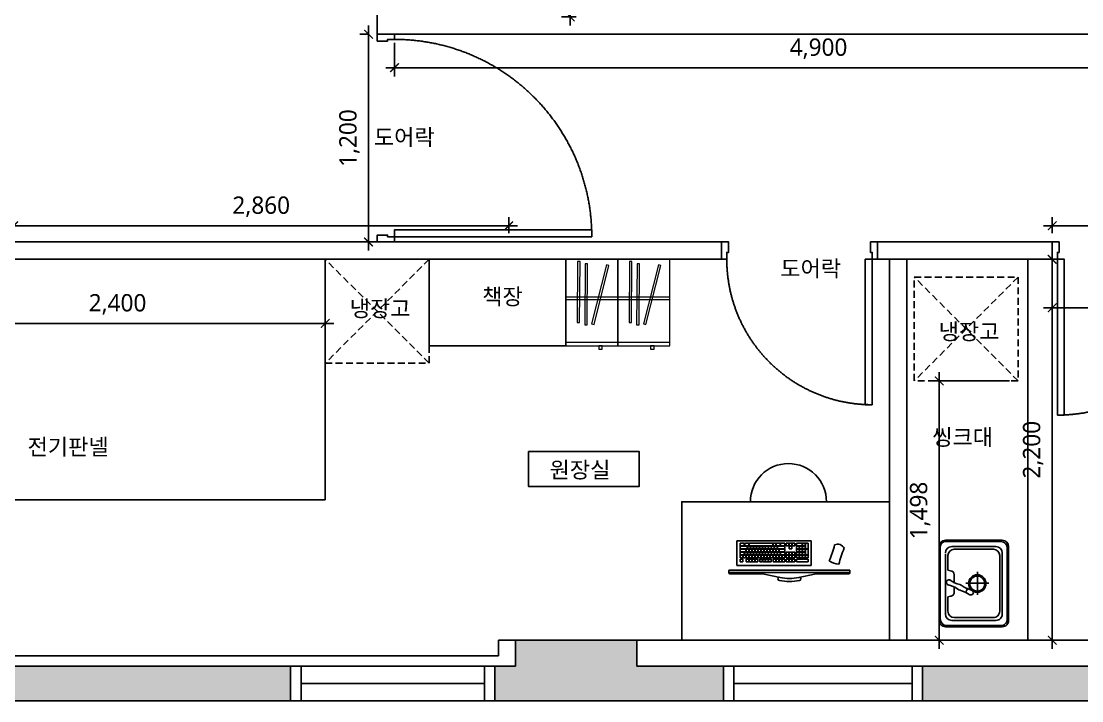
# Model space of a CAD drawing. Header units: metres. Extents: x 11578468 to 47831421, y -58341524 to -14256839.
# Drawn here: x 23905274 to 23911402, y -29093692 to -29089767 of the extents above; entities that cross this region are included whole.
import ezdxf
from ezdxf.enums import TextEntityAlignment as Align

# ---------------------------------------------------------------- set-up
doc = ezdxf.new("R2010")
doc.units = ezdxf.units.M
doc.header["$LTSCALE"] = 50
doc.header["$MEASUREMENT"] = 0
doc.linetypes.add('CENTER2', pattern=[28.575, 19.05, -3.175, 3.175, -3.175])
doc.linetypes.add('DH-HID2', pattern=[1.2, 0.8, -0.4])
doc.layers.get('0').update_dxf_attribs({"linetype": 'CONTINUOUS'})
doc.layers.get('DEFPOINTS').update_dxf_attribs({"linetype": 'CONTINUOUS'})
for name, color, linetype in [('0-ELC TEXT', 7, 'CONTINUOUS'), ('04_FUR', 6, 'CONTINUOUS'), ('3.기호.계단선', 30, 'CONTINUOUS'), ('CO-FURB-DN', 9, 'CONTINUOUS'), ('FU-FURM', 251, 'DH-HID2'), ('S-DIM', 7, 'CONTINUOUS'), ('wall', 3, 'CONTINUOUS'), ('WIN', 4, 'CONTINUOUS'), ('家具', 251, 'CONTINUOUS')]:
    doc.layers.add(name, color=color, linetype=linetype)
doc.layers.add('Arch', color=8, linetype='CONTINUOUS', lineweight=0)
doc.layers.add('ha', color=8, linetype='CONTINUOUS', lineweight=5)
doc.styles.add('HY 울릉도 L', font='malgun.ttf')
doc.styles.add('맑은 고딕', font='malgun.ttf')
doc.dimstyles.new('사본 50', dxfattribs={"dimscale": 50, "dimtxt": 2, "dimasz": 1, "dimexe": 1, "dimexo": 1, "dimgap": 1, "dimtad": 1, "dimdec": 0, "dimrnd": 0.05, "dimdsep": 46, "dimlunit": 6, "dimtxsty": 'HY 울릉도 L', "dimblk": 'ARCHTICK', "dimcen": 2.5, "dimdle": 1, "dimclrd": 133, "dimclre": 133, "dimclrt": 30, "dimadec": 0, "dimazin": 0, "dimtfac": 1, "dimtdec": 0, "dimtix": 1, "dimtmove": 2, "dimatfit": 3, "dimldrblk": 'ARCHTICK', "dimfxl": 1, "dimlwd": -1, "dimlwe": -1, "dimarcsym": 0})

# ---------------------------------------------------------------- blocks, each defined once
blk = doc.blocks.new('*U356')
at = {"layer": 'WIN', "linetype": 'Continuous'}
blk.add_line((60, 100), (1120, 100), dxfattribs=at)
for points in [[(0, 0), (1180, 0), (1180, 200), (0, 200)], [(0, 0), (60, 0), (60, 200), (0, 200)], [(1180, 0), (1120, 0), (1120, 200), (1180, 200)]]:
    blk.add_lwpolyline(points, close=True, dxfattribs=at)
blk = doc.blocks.new('*U1959')
at = {"layer": 'WIN', "linetype": 'Continuous'}
blk.add_line((60, 100), (1090, 100), dxfattribs=at)
for points in [[(0, 0), (1150, 0), (1150, 200), (0, 200)], [(0, 0), (60, 0), (60, 200), (0, 200)], [(1150, 0), (1090, 0), (1090, 200), (1150, 200)]]:
    blk.add_lwpolyline(points, close=True, dxfattribs=at)
blk = doc.blocks.new('sdagdgds')
at = {"layer": 'ha', "transparency": 33554687}
h = blk.add_hatch(color=256, dxfattribs=at)
h.dxf.hatch_style = 1
h.paths.add_polyline_path([(23725502, -29128457), (23728302, -29128457), (23728302, -29132607), (23728502, -29132607), (23728502, -29128257), (23728302, -29128257), (23725302, -29128257), (23725302, -29132557), (23725502, -29132557)])
h.paths.add_polyline_path([(23728502, -29133657), (23728302, -29133657), (23728302, -29133757), (23725502, -29133757), (23725502, -29133657), (23725302, -29133657), (23725302, -29133757), (23724848.0976572, -29133757), (23724752, -29133757), (23724752, -29136507), (23725152, -29136507), (23725152, -29137657), (23725352, -29137657), (23725352, -29137507), (23727752, -29137507), (23727952, -29137507), (23727952, -29137307), (23725352, -29137307), (23725352, -29136507), (23727052, -29136507), (23727052, -29136707), (23727252, -29136707), (23727252, -29136507), (23727252, -29135757), (23727252, -29135707), (23727052, -29135707), (23727052, -29135757), (23727052, -29136307), (23725352, -29136307), (23724952, -29136307), (23724952, -29133957), (23727052, -29133957), (23727052, -29134507), (23727252, -29134507), (23727252, -29133957), (23728502, -29133957)])
h.paths.add_polyline_path([(23727952, -29138607), (23727752, -29138607), (23727752, -29139637), (23725352, -29139637), (23725352, -29139457), (23725152, -29139457), (23725152, -29140057), (23725352, -29140057), (23725352, -29139837), (23727752, -29139837), (23727752, -29139907), (23727952, -29139907), (23727952, -29139837)])
h.paths.add_polyline_path([(23727952, -29141007), (23727752, -29141007), (23727752, -29142007), (23725352, -29142007), (23725352, -29141857), (23725152, -29141857), (23725152, -29144557), (23725652, -29144557), (23725652, -29144657), (23729552, -29144657), (23729552, -29144457), (23725852, -29144457), (23725852, -29144357), (23725352, -29144357), (23725352, -29142207), (23727952, -29142207)])
h.paths.add_polyline_path([(23731552, -29144307), (23730852, -29144307), (23730852, -29144457), (23730732, -29144457), (23730732, -29144657), (23732052, -29144657), (23732052, -29144457), (23731552, -29144457)])
h.paths.add_polyline_path([(23739502, -29144457), (23736702, -29144457), (23736702, -29144307), (23736002, -29144307), (23736002, -29144457), (23733202, -29144457), (23733202, -29144657), (23739502, -29144657)])
h.paths.add_polyline_path([(23745902, -29143307), (23745702, -29143307), (23745702, -29144457), (23744702, -29144457), (23744702, -29144307), (23744002, -29144307), (23744002, -29144457), (23743102, -29144457), (23743102, -29144657), (23745902, -29144657)])
h.paths.add_polyline_path([(23745902, -29133157), (23745702, -29133157), (23745702, -29139657), (23745902, -29139657)])
h.paths.add_polyline_path([(23745902, -29140857), (23745702, -29140857), (23745702, -29142157), (23745902, -29142157)])
h.paths.add_polyline_path([(23744602, -29136307), (23743902, -29136307), (23743902, -29136657), (23744602, -29136657)])
h.paths.add_polyline_path([(23736702, -29136307), (23736002, -29136307), (23736002, -29136657), (23736702, -29136657)])
h.paths.add_polyline_path([(23731602, -29136307), (23730902, -29136307), (23730902, -29136657), (23731602, -29136657)])
h.paths.add_polyline_path([(23745902, -29130707), (23745702, -29130707), (23745702, -29131957), (23745902, -29131957)])
h.paths.add_polyline_path([(23745902, -29128257), (23743802, -29128257), (23743802, -29128457), (23743802, -29128707), (23744502, -29128707), (23744502, -29128457), (23745702, -29128457), (23745702, -29129607), (23745902, -29129607)])
h.paths.add_polyline_path([(23731602, -29128457), (23731602, -29128257), (23730902, -29128257), (23730902, -29130107), (23731102, -29130107), (23731102, -29128707), (23731602, -29128707)])
h.paths.add_polyline_path([(23736702, -29128257), (23736002, -29128257), (23736002, -29128457), (23736002, -29128707), (23736702, -29128707), (23736702, -29128457)])
at = {"layer": 'wall'}
for p, q in [((23730852, -29144457), (23730852, -29144307)), ((23730852, -29144307), (23731552, -29144307)), ((23731552, -29144307), (23731552, -29144457)), ((23729552, -29144457), (23725852, -29144457)), ((23729552, -29144457), (23729552, -29144657)), ((23730852, -29144457), (23730732, -29144457)), ((23730732, -29144457), (23730732, -29144657)), ((23732052, -29144457), (23731552, -29144457)), ((23732052, -29144457), (23732052, -29144657)), ((23736002, -29144457), (23733202, -29144457)), ((23733202, -29144457), (23733202, -29144657)), ((23729552, -29144657), (23725652, -29144657)), ((23732052, -29144657), (23730732, -29144657)), ((23739502, -29144657), (23733202, -29144657))]:
    blk.add_line(p, q, dxfattribs=at)
at = {"layer": 'WIN', "linetype": 'Continuous'}
for name, p in [('*U356', (23729552, -29144657)), ('*U1959', (23732052, -29144657))]:
    blk.add_blockref(name, p, dxfattribs=at)
blk = doc.blocks.new('*U617')
at = {"layer": 'WIN', "linetype": 'Continuous', "transparency": 33554687}
for points in [[(30, 1040), (30, 200), (70, 200), (70, 1040)], [(0, 200), (0, 100), (40, 100), (40, 160), (30, 160), (30, 200)], [(900, 200), (900, 100), (860, 100), (860, 160), (870, 160), (870, 200)]]:
    blk.add_lwpolyline(points, close=True, dxfattribs=at)
at = {"layer": 'WIN', "linetype": 'CENTER2', "ltscale": 20, "transparency": 33554687}
blk.add_arc((30, 200), 840, 0, 90, dxfattribs=at)
blk = doc.blocks.new('*U1345')
at = {"layer": 'WIN', "linetype": 'Continuous', "transparency": 33554687}
for points in [[(30, 1100), (30, 200), (70, 200), (70, 1100)], [(0, 200), (0, 100), (40, 100), (40, 160), (30, 160), (30, 200)], [(960, 200), (960, 100), (920, 100), (920, 160), (930, 160), (930, 200)]]:
    blk.add_lwpolyline(points, close=True, dxfattribs=at)
at = {"layer": 'WIN', "linetype": 'CENTER2', "ltscale": 20, "transparency": 33554687}
blk.add_arc((30, 200), 900, 0, 90, dxfattribs=at)
blk = doc.blocks.new('FB-021')
at = {"layer": 'CO-FURB-DN', "color": 8}
for p, q in [((-191.9, 399.9), (191.9, 399.9)), ((-224.8, 71.3), (-224.8, 367.1)), ((-191.9, 334.2), (-191.9, 104.2)), ((-154.4, 367.1), (159, 367.1)), ((191.9, 334.2), (191.9, 104.2)), ((224.8, 367.1), (224.8, 71.3)), ((159, 71.3), (-159, 71.3)), ((191.9, 38.5), (-191.9, 38.5))]:
    blk.add_line(p, q, dxfattribs=at)
at = {"layer": 'CO-FURB-DN', "color": 251}
for p, q in [((-191.9, 393.4), (185.3, 393.4)), ((-218.2, 77.9), (-218.2, 367.1)), ((-69, 353.9), (-145.9, 353.9)), ((-69, 353.9), (-65.7, 340.8)), ((69, 353.9), (65.7, 340.8)), ((69, 353.9), (145.9, 353.9)), ((218.2, 360.5), (218.2, 77.9)), ((-178.2, 321.4), (-178.2, 117.7)), ((-4.6, 321.1), (-46.6, 321.1)), ((46, 321.1), (17.8, 321.1)), ((176.9, 321.4), (176.9, 117.7)), ((-1.2, 260.3), (-1.2, 141)), ((-60.8, 200.6), (58.4, 200.6)), ((145.9, 84.5), (-145.3, 84.5)), ((185.3, 45.1), (-185.3, 45.1))]:
    blk.add_line(p, q, dxfattribs=at)
for radius in [45.4, 38.8]:
    blk.add_circle((0.1, 201.3), radius, dxfattribs=at)
at = {"layer": 'CO-FURB-DN', "color": 8}
for centre, radius, start, end in [((-191.9, 367.1), 32.9, 90, 180), ((191.9, 367.1), 32.9, 0, 90), ((-159, 334.2), 32.9, 90, 180), ((-6, 348.4), 13.8, 359.2451, 229.3055), ((-119.1, 263.4), 128.1, 13.1394, 38.5882), ((132.5, 377.7), 128.1, 190.5553, 216.4137), ((159, 334.2), 32.9, 0, 90), ((39.3, 300.3), 34.6, 193.1394, 216.3213), ((-91.8, 204), 128.1, 14.798, 36.3213), ((1.6, 281.1), 34.6, 16.5509, 36.4137), ((213.9, 344.2), 186.9, 196.5509, 214.0056), ((41.3, 245.1), 13.8, 58.1457, 163.3853), ((45.8, 235.4), 13.8, 174.4612, 18.1232), ((-191.9, 71.3), 32.9, 180, 270), ((-159, 104.2), 32.9, 180, 270), ((159, 104.2), 32.9, 270, 0), ((191.9, 71.3), 32.9, 270, 0)]:
    blk.add_arc(centre, radius, start, end, dxfattribs=at)
at = {"layer": 'CO-FURB-DN', "color": 251}
for centre, radius, start, end in [((-191.9, 367.1), 26.3, 90, 180), ((185.3, 360.5), 32.9, 0, 90), ((-145.3, 321.1), 32.9, 90, 180), ((-46, 340.8), 19.7, 180, 270), ((46, 340.8), 19.7, 270, 0), ((144, 321.1), 32.9, 0, 90), ((-144.7, 118), 33.5, 180.4305, 268.9606), ((144, 117.7), 32.9, 270, 0), ((-185.3, 77.9), 32.9, 180, 270), ((185.3, 77.9), 32.9, 270, 0)]:
    blk.add_arc(centre, radius, start, end, dxfattribs=at)
blk = doc.blocks.new('_ArchTick')
at = {"color": 0, "linetype": 'ByBlock', "const_width": 0.15}
blk.add_lwpolyline([(-0.5, -0.5), (0.5, 0.5)], dxfattribs=at)
blk = doc.blocks.new('*D2201')
at = {"layer": 'DEFPOINTS', "color": 0}
for p in [(23907330.8, -29089842), (23907280.8, -29091042), (23907280.8, -29091042)]:
    blk.add_point(p, dxfattribs=at)
at = {"layer": 'S-DIM', "color": 133, "ltscale": 10}
for p, q in [((23907280.8, -29089792), (23907280.8, -29091092)), ((23907280.8, -29089842), (23907230.8, -29089842)), ((23907330.8, -29091042), (23907330.8, -29091042))]:
    blk.add_line(p, q, dxfattribs=at)
at = {"layer": 'S-DIM', "color": 133, "xscale": 50, "yscale": 50, "zscale": 50}
for p, rotation in [((23907280.8, -29089842), 90), ((23907280.8, -29091042), 270)]:
    blk.add_blockref('_ArchTick', p, dxfattribs=dict(at, rotation=rotation))
at = {"layer": 'S-DIM', "color": 30, "ltscale": 10, "insert": (23907170.5, -29090442), "char_height": 100, "attachment_point": 5, "rotation": 90, "style": 'HY 울릉도 L'}
blk.add_mtext('1,200', dxfattribs=at)
blk = doc.blocks.new('*D2204')
at = {"layer": 'DEFPOINTS', "color": 0}
for p in [(23908090.8, -29090948.4), (23905230.8, -29091042), (23908090.8, -29091042)]:
    blk.add_point(p, dxfattribs=at)
at = {"layer": 'S-DIM', "color": 133, "ltscale": 10}
for p, q in [((23905230.8, -29090992), (23905230.8, -29090898.4)), ((23908090.8, -29090992), (23908090.8, -29090898.4)), ((23905180.8, -29090948.4), (23908140.8, -29090948.4))]:
    blk.add_line(p, q, dxfattribs=at)
at = {"layer": 'S-DIM', "color": 133, "xscale": 50, "yscale": 50, "zscale": 50, "rotation": 180}
blk.add_blockref('_ArchTick', (23905230.8, -29090948.4), dxfattribs=at)
at = {"layer": 'S-DIM', "color": 133, "xscale": 50, "yscale": 50, "zscale": 50}
blk.add_blockref('_ArchTick', (23908090.8, -29090948.4), dxfattribs=at)
at = {"layer": 'S-DIM', "color": 30, "ltscale": 10, "insert": (23906660.8, -29090838.3), "char_height": 100, "attachment_point": 5, "style": 'HY 울릉도 L'}
blk.add_mtext('2,860', dxfattribs=at)
blk = doc.blocks.new('*D2207')
at = {"layer": 'DEFPOINTS', "color": 0}
for p in [(23912190.8, -29090948.4), (23911230.8, -29091042), (23912190.8, -29091042)]:
    blk.add_point(p, dxfattribs=at)
at = {"layer": 'S-DIM', "color": 133, "ltscale": 10}
for p, q in [((23911230.8, -29090992), (23911230.8, -29090898.4)), ((23912190.8, -29090992), (23912190.8, -29090898.4)), ((23911180.8, -29090948.4), (23912240.8, -29090948.4))]:
    blk.add_line(p, q, dxfattribs=at)
at = {"layer": 'S-DIM', "color": 133, "xscale": 50, "yscale": 50, "zscale": 50, "rotation": 180}
blk.add_blockref('_ArchTick', (23911230.8, -29090948.4), dxfattribs=at)
at = {"layer": 'S-DIM', "color": 133, "xscale": 50, "yscale": 50, "zscale": 50}
blk.add_blockref('_ArchTick', (23912190.8, -29090948.4), dxfattribs=at)
at = {"layer": 'S-DIM', "color": 30, "ltscale": 10, "insert": (23911710.8, -29090846.7), "char_height": 100, "attachment_point": 5, "style": 'HY 울릉도 L'}
blk.add_mtext('960', dxfattribs=at)
blk = doc.blocks.new('*D2216')
at = {"layer": 'DEFPOINTS', "color": 0}
for p in [(23911090.8, -29091142), (23911230.8, -29093342), (23911230.8, -29093342)]:
    blk.add_point(p, dxfattribs=at)
at = {"layer": 'S-DIM', "color": 133, "ltscale": 10}
for p, q in [((23911230.8, -29091092), (23911230.8, -29093392)), ((23911140.8, -29091142), (23911280.8, -29091142)), ((23911280.8, -29093342), (23911280.8, -29093342))]:
    blk.add_line(p, q, dxfattribs=at)
at = {"layer": 'S-DIM', "color": 133, "xscale": 50, "yscale": 50, "zscale": 50}
for p, rotation in [((23911230.8, -29091142), 90), ((23911230.8, -29093342), 270)]:
    blk.add_blockref('_ArchTick', p, dxfattribs=dict(at, rotation=rotation))
at = {"layer": 'S-DIM', "color": 30, "ltscale": 10, "insert": (23911120.7, -29092242), "char_height": 100, "attachment_point": 5, "rotation": 90, "style": 'HY 울릉도 L'}
blk.add_mtext('2,200', dxfattribs=at)
blk = doc.blocks.new('*D2224')
at = {"layer": 'DEFPOINTS', "color": 0}
for p in [(23911230.8, -29091142), (23920380.8, -29091142), (23920380.8, -29091421.8)]:
    blk.add_point(p, dxfattribs=at)
at = {"layer": 'wall', "color": 133, "ltscale": 10}
for p, q in [((23911230.8, -29091192), (23911230.8, -29091471.8)), ((23920380.8, -29091192), (23920380.8, -29091471.8)), ((23911180.8, -29091421.8), (23920430.8, -29091421.8))]:
    blk.add_line(p, q, dxfattribs=at)
at = {"layer": 'wall', "color": 133, "xscale": 50, "yscale": 50, "zscale": 50, "rotation": 180}
blk.add_blockref('_ArchTick', (23911230.8, -29091421.8), dxfattribs=at)
at = {"layer": 'wall', "color": 133, "xscale": 50, "yscale": 50, "zscale": 50}
blk.add_blockref('_ArchTick', (23920380.8, -29091421.8), dxfattribs=at)
at = {"layer": 'wall', "color": 30, "ltscale": 10, "insert": (23915805.8, -29091311.5), "char_height": 100, "attachment_point": 5, "style": 'HY 울릉도 L'}
blk.add_mtext('9,150', dxfattribs=at)
blk = doc.blocks.new('*U1356')
at = {"layer": 'WIN', "linetype": 'Continuous', "transparency": 33554687}
for points in [[(30, 1340), (30, 200), (70, 200), (70, 1340)], [(0, 200), (0, 100), (40, 100), (40, 160), (30, 160), (30, 200)], [(1200, 200), (1200, 100), (1160, 100), (1160, 160), (1170, 160), (1170, 200)]]:
    blk.add_lwpolyline(points, close=True, dxfattribs=at)
at = {"layer": 'WIN', "linetype": 'CENTER2', "ltscale": 20, "transparency": 33554687}
blk.add_arc((30, 200), 1140, 0, 90, dxfattribs=at)
blk = doc.blocks.new('*D2243')
at = {"layer": 'DEFPOINTS', "color": 0}
for p in [(23907430.8, -29089842), (23912330.8, -29089842), (23912330.8, -29090035.7)]:
    blk.add_point(p, dxfattribs=at)
at = {"layer": 'wall', "color": 133, "ltscale": 10}
for p, q in [((23907430.8, -29089892), (23907430.8, -29090085.7)), ((23912330.8, -29089892), (23912330.8, -29090085.7)), ((23907380.8, -29090035.7), (23912380.8, -29090035.7))]:
    blk.add_line(p, q, dxfattribs=at)
at = {"layer": 'wall', "color": 133, "xscale": 50, "yscale": 50, "zscale": 50, "rotation": 180}
blk.add_blockref('_ArchTick', (23907430.8, -29090035.7), dxfattribs=at)
at = {"layer": 'wall', "color": 133, "xscale": 50, "yscale": 50, "zscale": 50}
blk.add_blockref('_ArchTick', (23912330.8, -29090035.7), dxfattribs=at)
at = {"layer": 'wall', "color": 30, "ltscale": 10, "insert": (23909880.8, -29089925.7), "char_height": 100, "attachment_point": 5, "style": 'HY 울릉도 L'}
blk.add_mtext('4,900', dxfattribs=at)
blk = doc.blocks.new('*D2246')
at = {"layer": 'DEFPOINTS', "color": 0}
for p in [(23908530.8, -29088842), (23908446.2, -29089742), (23908530.8, -29089742)]:
    blk.add_point(p, dxfattribs=at)
at = {"layer": 'wall', "color": 133, "ltscale": 10}
for p, q in [((23908446.2, -29088792), (23908446.2, -29089792)), ((23908480.8, -29088842), (23908396.2, -29088842)), ((23908480.8, -29089742), (23908396.2, -29089742))]:
    blk.add_line(p, q, dxfattribs=at)
at = {"layer": 'wall', "color": 133, "xscale": 50, "yscale": 50, "zscale": 50}
for p, rotation in [((23908446.2, -29088842), 90), ((23908446.2, -29089742), 270)]:
    blk.add_blockref('_ArchTick', p, dxfattribs=dict(at, rotation=rotation))
at = {"layer": 'wall', "color": 30, "ltscale": 10, "insert": (23908344.5, -29089292), "char_height": 100, "attachment_point": 5, "rotation": 90, "style": 'HY 울릉도 L'}
blk.add_mtext('900', dxfattribs=at)
blk = doc.blocks.new('*D2258')
at = {"layer": 'DEFPOINTS', "color": 0}
for p in [(23911033.5, -29091844.4), (23910578.1, -29093342), (23911090.8, -29093342)]:
    blk.add_point(p, dxfattribs=at)
at = {"layer": 'wall', "color": 133, "ltscale": 10}
for p, q in [((23910578.1, -29091794.4), (23910578.1, -29093392)), ((23910983.5, -29091844.4), (23910528.1, -29091844.4)), ((23911040.8, -29093342), (23910528.1, -29093342))]:
    blk.add_line(p, q, dxfattribs=at)
at = {"layer": 'wall', "color": 133, "xscale": 50, "yscale": 50, "zscale": 50}
for p, rotation in [((23910578.1, -29091844.4), 90), ((23910578.1, -29093342), 270)]:
    blk.add_blockref('_ArchTick', p, dxfattribs=dict(at, rotation=rotation))
at = {"layer": 'wall', "color": 30, "ltscale": 10, "insert": (23910467.8, -29092593.2), "char_height": 100, "attachment_point": 5, "rotation": 90, "style": 'HY 울릉도 L'}
blk.add_mtext('1,498', dxfattribs=at)
blk = doc.blocks.new('arrttt')
at = {"layer": 'Arch', "color": 6}
for p, q in [((883190.8, 53508.7), (882890.8, 53508.7)), ((882890.8, 53508.7), (882890.8, 53008.7)), ((882958.9, 53496.3), (882955.8, 53144.1)), ((882972.9, 53496.2), (882958.9, 53496.3)), ((882969.8, 53144), (882972.9, 53496.2)), ((883190.8, 53008.7), (883190.8, 53508.7)), ((883002.8, 53482.1), (882999.7, 53130)), ((883016.8, 53482), (883002.8, 53482.1)), ((883013.7, 53129.9), (883016.8, 53482)), ((883126.4, 53476.3), (883040, 53134.9)), ((883053.6, 53131.5), (883140, 53472.9)), ((883140, 53472.9), (883126.4, 53476.3)), ((882890.8, 53291.2), (883190.8, 53291.2)), ((882890.8, 53276.2), (883190.8, 53276.2)), ((882955.8, 53144.1), (882969.8, 53144)), ((882999.7, 53130), (883013.7, 53129.9)), ((883040, 53134.9), (883053.6, 53131.5)), ((883190.8, 53028.7), (882890.8, 53028.7)), ((882890.8, 53008.7), (883190.8, 53008.7)), ((883100.8, 53008.7), (883080.8, 53008.7)), ((883080.8, 53008.7), (883080.8, 52988.7)), ((883100.8, 52988.7), (883100.8, 53008.7)), ((883080.8, 52988.7), (883100.8, 52988.7))]:
    blk.add_line(p, q, dxfattribs=at)
blk = doc.blocks.new('*D2329')
at = {"layer": 'DEFPOINTS', "color": 0}
for p in [(23904630.8, -29091242), (23907030.8, -29091242), (23907030.8, -29091512.2)]:
    blk.add_point(p, dxfattribs=at)
at = {"layer": 'wall', "color": 133, "ltscale": 10}
for p, q in [((23904630.8, -29091292), (23904630.8, -29091562.2)), ((23907030.8, -29091292), (23907030.8, -29091562.2)), ((23904580.8, -29091512.2), (23907080.8, -29091512.2))]:
    blk.add_line(p, q, dxfattribs=at)
at = {"layer": 'wall', "color": 133, "xscale": 50, "yscale": 50, "zscale": 50, "rotation": 180}
blk.add_blockref('_ArchTick', (23904630.8, -29091512.2), dxfattribs=at)
at = {"layer": 'wall', "color": 133, "xscale": 50, "yscale": 50, "zscale": 50}
blk.add_blockref('_ArchTick', (23907030.8, -29091512.2), dxfattribs=at)
at = {"layer": 'wall', "color": 30, "ltscale": 10, "insert": (23905830.8, -29091402.2), "char_height": 100, "attachment_point": 5, "style": 'HY 울릉도 L'}
blk.add_mtext('2,400', dxfattribs=at)
blk = doc.blocks.new('374982739')
for p, q in [((23848116.6, -29101169.4), (23848116.6, -29101169.4)), ((23848116.6, -29101169.4), (23848125.6, -29101169.4)), ((23848130.1, -29101173.9), (23848130.1, -29101864.9)), ((23848107.6, -29101178.4), (23848107.6, -29101356.3)), ((23848156.4, -29101216.2), (23848298.1, -29101216.2)), ((23848156.4, -29101216.2), (23848156.4, -29101644.8)), ((23848177.1, -29101235.2), (23848177.1, -29101250.4)), ((23848192.2, -29101235.2), (23848177.1, -29101235.2)), ((23848192.2, -29101250.4), (23848192.2, -29101235.2)), ((23848200.9, -29101235.2), (23848200.9, -29101250.4)), ((23848216, -29101235.2), (23848200.9, -29101235.2)), ((23848216, -29101250.4), (23848216, -29101235.2)), ((23848218.2, -29101235.2), (23848218.2, -29101259)), ((23848233.3, -29101235.2), (23848218.2, -29101235.2)), ((23848233.3, -29101259), (23848233.3, -29101235.2)), ((23848235.5, -29101235.2), (23848235.5, -29101267.7)), ((23848250.7, -29101235.2), (23848235.5, -29101235.2)), ((23848250.7, -29101267.7), (23848250.7, -29101235.2)), ((23848252.8, -29101235.2), (23848252.8, -29101276.4)), ((23848268, -29101235.2), (23848252.8, -29101235.2)), ((23848268, -29101276.4), (23848268, -29101235.2)), ((23848270.1, -29101235.2), (23848270.1, -29101259)), ((23848285.3, -29101235.2), (23848270.1, -29101235.2)), ((23848285.3, -29101259), (23848285.3, -29101235.2)), ((23848298.1, -29101644.8), (23848298.1, -29101216.2)), ((23848177.1, -29101250.4), (23848192.2, -29101250.4)), ((23848177.1, -29101269.9), (23848177.1, -29101285)), ((23848192.2, -29101269.9), (23848177.1, -29101269.9)), ((23848177.1, -29101285), (23848192.2, -29101285)), ((23848177.1, -29101287.2), (23848177.1, -29101302.3)), ((23848192.2, -29101287.2), (23848177.1, -29101287.2)), ((23848192.2, -29101285), (23848192.2, -29101269.9)), ((23848192.2, -29101302.3), (23848192.2, -29101287.2)), ((23848200.9, -29101250.4), (23848216, -29101250.4)), ((23848216, -29101252.6), (23848200.9, -29101252.6)), ((23848200.9, -29101252.6), (23848200.9, -29101267.7)), ((23848200.9, -29101267.7), (23848216, -29101267.7)), ((23848216, -29101269.9), (23848200.9, -29101269.9)), ((23848200.9, -29101269.9), (23848200.9, -29101285)), ((23848200.9, -29101285), (23848216, -29101285)), ((23848200.9, -29101287.2), (23848200.9, -29101302.3)), ((23848216, -29101287.2), (23848200.9, -29101287.2)), ((23848216, -29101267.7), (23848216, -29101252.6)), ((23848216, -29101285), (23848216, -29101269.9)), ((23848216, -29101302.3), (23848216, -29101287.2)), ((23848218.2, -29101259), (23848233.3, -29101259)), ((23848218.2, -29101261.2), (23848218.2, -29101276.4)), ((23848233.3, -29101261.2), (23848218.2, -29101261.2)), ((23848218.2, -29101276.4), (23848233.3, -29101276.4)), ((23848218.2, -29101278.5), (23848218.2, -29101293.7)), ((23848233.3, -29101278.5), (23848218.2, -29101278.5)), ((23848218.2, -29101293.7), (23848233.3, -29101293.7)), ((23848218.2, -29101295.8), (23848218.2, -29101311)), ((23848233.3, -29101295.8), (23848218.2, -29101295.8)), ((23848233.3, -29101276.4), (23848233.3, -29101261.2)), ((23848233.3, -29101293.7), (23848233.3, -29101278.5)), ((23848233.3, -29101311), (23848233.3, -29101295.8)), ((23848235.5, -29101267.7), (23848250.7, -29101267.7)), ((23848235.5, -29101269.9), (23848235.5, -29101285)), ((23848250.7, -29101269.9), (23848235.5, -29101269.9)), ((23848235.5, -29101285), (23848250.7, -29101285)), ((23848235.5, -29101287.2), (23848235.5, -29101302.3)), ((23848250.7, -29101287.2), (23848235.5, -29101287.2)), ((23848250.7, -29101285), (23848250.7, -29101269.9)), ((23848250.7, -29101302.3), (23848250.7, -29101287.2)), ((23848252.8, -29101276.4), (23848268, -29101276.4)), ((23848252.8, -29101278.5), (23848252.8, -29101293.7)), ((23848268, -29101278.5), (23848252.8, -29101278.5)), ((23848252.8, -29101293.7), (23848268, -29101293.7)), ((23848252.8, -29101295.8), (23848252.8, -29101311)), ((23848268, -29101295.8), (23848252.8, -29101295.8)), ((23848268, -29101293.7), (23848268, -29101278.5)), ((23848268, -29101311), (23848268, -29101295.8)), ((23848270.1, -29101259), (23848285.3, -29101259)), ((23848270.1, -29101261.2), (23848270.1, -29101285)), ((23848285.3, -29101261.2), (23848270.1, -29101261.2)), ((23848270.1, -29101285), (23848285.3, -29101285)), ((23848270.1, -29101287.2), (23848270.1, -29101423.5)), ((23848285.3, -29101287.2), (23848270.1, -29101287.2)), ((23848285.3, -29101285), (23848285.3, -29101261.2)), ((23848285.3, -29101423.5), (23848285.3, -29101287.2)), ((23848177.1, -29101302.3), (23848192.2, -29101302.3)), ((23848177.1, -29101304.5), (23848177.1, -29101319.6)), ((23848192.2, -29101304.5), (23848177.1, -29101304.5)), ((23848177.1, -29101319.6), (23848192.2, -29101319.6)), ((23848177.1, -29101321.8), (23848177.1, -29101337)), ((23848192.2, -29101321.8), (23848177.1, -29101321.8)), ((23848177.1, -29101337), (23848192.2, -29101337)), ((23848177.1, -29101347.8), (23848177.1, -29101362.9)), ((23848192.2, -29101347.8), (23848177.1, -29101347.8)), ((23848192.2, -29101319.6), (23848192.2, -29101304.5)), ((23848192.2, -29101337), (23848192.2, -29101321.8)), ((23848192.2, -29101362.9), (23848192.2, -29101347.8)), ((23848200.9, -29101302.3), (23848216, -29101302.3)), ((23848216, -29101304.5), (23848200.9, -29101304.5)), ((23848200.9, -29101304.5), (23848200.9, -29101319.6)), ((23848200.9, -29101319.6), (23848216, -29101319.6)), ((23848216, -29101321.8), (23848200.9, -29101321.8)), ((23848200.9, -29101321.8), (23848200.9, -29101337)), ((23848200.9, -29101337), (23848216, -29101337)), ((23848200.9, -29101339.1), (23848200.9, -29101354.3)), ((23848216, -29101339.1), (23848200.9, -29101339.1)), ((23848200.9, -29101354.3), (23848216, -29101354.3)), ((23848200.9, -29101356.4), (23848200.9, -29101371.6)), ((23848216, -29101356.4), (23848200.9, -29101356.4)), ((23848216, -29101319.6), (23848216, -29101304.5)), ((23848216, -29101337), (23848216, -29101321.8)), ((23848216, -29101354.3), (23848216, -29101339.1)), ((23848216, -29101371.6), (23848216, -29101356.4)), ((23848218.2, -29101311), (23848233.3, -29101311)), ((23848218.2, -29101313.2), (23848218.2, -29101328.3)), ((23848233.3, -29101313.2), (23848218.2, -29101313.2)), ((23848218.2, -29101328.3), (23848233.3, -29101328.3)), ((23848218.2, -29101330.5), (23848218.2, -29101345.6)), ((23848233.3, -29101330.5), (23848218.2, -29101330.5)), ((23848218.2, -29101345.6), (23848233.3, -29101345.6)), ((23848233.3, -29101347.8), (23848218.2, -29101347.8)), ((23848218.2, -29101347.8), (23848218.2, -29101362.9)), ((23848233.3, -29101328.3), (23848233.3, -29101313.2)), ((23848233.3, -29101345.6), (23848233.3, -29101330.5)), ((23848233.3, -29101362.9), (23848233.3, -29101347.8)), ((23848235.5, -29101302.3), (23848250.7, -29101302.3)), ((23848250.7, -29101304.5), (23848235.5, -29101304.5)), ((23848235.5, -29101304.5), (23848235.5, -29101319.6)), ((23848235.5, -29101319.6), (23848250.7, -29101319.6)), ((23848250.7, -29101321.8), (23848235.5, -29101321.8)), ((23848235.5, -29101321.8), (23848235.5, -29101337)), ((23848235.5, -29101337), (23848250.7, -29101337)), ((23848235.5, -29101339.1), (23848235.5, -29101354.3)), ((23848250.7, -29101339.1), (23848235.5, -29101339.1)), ((23848235.5, -29101354.3), (23848250.7, -29101354.3)), ((23848235.5, -29101356.4), (23848235.5, -29101371.6)), ((23848250.7, -29101356.4), (23848235.5, -29101356.4)), ((23848250.7, -29101319.6), (23848250.7, -29101304.5)), ((23848250.7, -29101337), (23848250.7, -29101321.8)), ((23848250.7, -29101354.3), (23848250.7, -29101339.1)), ((23848250.7, -29101371.6), (23848250.7, -29101356.4)), ((23848252.8, -29101311), (23848268, -29101311)), ((23848252.8, -29101313.2), (23848252.8, -29101328.3)), ((23848268, -29101313.2), (23848252.8, -29101313.2)), ((23848252.8, -29101328.3), (23848268, -29101328.3)), ((23848252.8, -29101330.5), (23848252.8, -29101345.6)), ((23848268, -29101330.5), (23848252.8, -29101330.5)), ((23848252.8, -29101345.6), (23848268, -29101345.6)), ((23848252.8, -29101347.8), (23848252.8, -29101362.9)), ((23848268, -29101347.8), (23848252.8, -29101347.8)), ((23848268, -29101328.3), (23848268, -29101313.2)), ((23848268, -29101345.6), (23848268, -29101330.5)), ((23848268, -29101362.9), (23848268, -29101347.8)), ((23848087.2, -29101465.3), (23848105.8, -29101374.3)), ((23848177.1, -29101362.9), (23848192.2, -29101362.9)), ((23848177.1, -29101365.1), (23848177.1, -29101380.3)), ((23848192.2, -29101365.1), (23848177.1, -29101365.1)), ((23848177.1, -29101380.3), (23848192.2, -29101380.3)), ((23848192.2, -29101382.4), (23848177.1, -29101382.4)), ((23848177.1, -29101382.4), (23848177.1, -29101397.6)), ((23848177.1, -29101397.6), (23848192.2, -29101397.6)), ((23848177.1, -29101399.7), (23848177.1, -29101414.9)), ((23848192.2, -29101399.7), (23848177.1, -29101399.7)), ((23848177.1, -29101414.9), (23848192.2, -29101414.9)), ((23848192.2, -29101380.3), (23848192.2, -29101365.1)), ((23848192.2, -29101397.6), (23848192.2, -29101382.4)), ((23848192.2, -29101414.9), (23848192.2, -29101399.7)), ((23848200.9, -29101371.6), (23848216, -29101371.6)), ((23848200.9, -29101373.8), (23848200.9, -29101388.9)), ((23848216, -29101373.8), (23848200.9, -29101373.8)), ((23848200.9, -29101388.9), (23848216, -29101388.9)), ((23848200.9, -29101391.1), (23848200.9, -29101406.2)), ((23848216, -29101391.1), (23848200.9, -29101391.1)), ((23848200.9, -29101406.2), (23848216, -29101406.2)), ((23848216, -29101408.4), (23848200.9, -29101408.4)), ((23848200.9, -29101408.4), (23848200.9, -29101423.5)), ((23848216, -29101388.9), (23848216, -29101373.8)), ((23848216, -29101406.2), (23848216, -29101391.1)), ((23848216, -29101423.5), (23848216, -29101408.4)), ((23848218.2, -29101362.9), (23848233.3, -29101362.9)), ((23848218.2, -29101365.1), (23848218.2, -29101380.3)), ((23848233.3, -29101365.1), (23848218.2, -29101365.1)), ((23848218.2, -29101380.3), (23848233.3, -29101380.3)), ((23848233.3, -29101382.4), (23848218.2, -29101382.4)), ((23848218.2, -29101382.4), (23848218.2, -29101397.6)), ((23848218.2, -29101397.6), (23848233.3, -29101397.6)), ((23848218.2, -29101399.7), (23848218.2, -29101414.9)), ((23848233.3, -29101399.7), (23848218.2, -29101399.7)), ((23848218.2, -29101414.9), (23848233.3, -29101414.9)), ((23848218.2, -29101417), (23848218.2, -29101432.2)), ((23848233.3, -29101417), (23848218.2, -29101417)), ((23848233.3, -29101380.3), (23848233.3, -29101365.1)), ((23848233.3, -29101397.6), (23848233.3, -29101382.4)), ((23848233.3, -29101414.9), (23848233.3, -29101399.7)), ((23848233.3, -29101432.2), (23848233.3, -29101417)), ((23848235.5, -29101371.6), (23848250.7, -29101371.6)), ((23848235.5, -29101373.8), (23848235.5, -29101388.9)), ((23848250.7, -29101373.8), (23848235.5, -29101373.8)), ((23848235.5, -29101388.9), (23848250.7, -29101388.9)), ((23848250.7, -29101391.1), (23848235.5, -29101391.1)), ((23848235.5, -29101391.1), (23848235.5, -29101406.2)), ((23848235.5, -29101406.2), (23848250.7, -29101406.2)), ((23848235.5, -29101408.4), (23848235.5, -29101423.5)), ((23848250.7, -29101408.4), (23848235.5, -29101408.4)), ((23848250.7, -29101388.9), (23848250.7, -29101373.8)), ((23848250.7, -29101406.2), (23848250.7, -29101391.1)), ((23848250.7, -29101423.5), (23848250.7, -29101408.4)), ((23848252.8, -29101362.9), (23848268, -29101362.9)), ((23848252.8, -29101365.1), (23848252.8, -29101380.3)), ((23848268, -29101365.1), (23848252.8, -29101365.1)), ((23848252.8, -29101380.3), (23848268, -29101380.3)), ((23848252.8, -29101382.4), (23848252.8, -29101397.6)), ((23848268, -29101382.4), (23848252.8, -29101382.4)), ((23848252.8, -29101397.6), (23848268, -29101397.6)), ((23848268, -29101399.7), (23848252.8, -29101399.7)), ((23848252.8, -29101399.7), (23848252.8, -29101414.9)), ((23848252.8, -29101414.9), (23848268, -29101414.9)), ((23848252.8, -29101417), (23848252.8, -29101432.2)), ((23848268, -29101417), (23848252.8, -29101417)), ((23848268, -29101380.3), (23848268, -29101365.1)), ((23848268, -29101397.6), (23848268, -29101382.4)), ((23848268, -29101414.9), (23848268, -29101399.7)), ((23848268, -29101432.2), (23848268, -29101417)), ((23848177.1, -29101425.7), (23848177.1, -29101440.9)), ((23848192.2, -29101425.7), (23848177.1, -29101425.7)), ((23848177.1, -29101440.9), (23848192.2, -29101440.9)), ((23848177.1, -29101443), (23848177.1, -29101458.2)), ((23848192.2, -29101443), (23848177.1, -29101443)), ((23848177.1, -29101458.2), (23848192.2, -29101458.2)), ((23848177.1, -29101460.3), (23848177.1, -29101475.5)), ((23848192.2, -29101460.3), (23848177.1, -29101460.3)), ((23848177.1, -29101475.5), (23848192.2, -29101475.5)), ((23848177.1, -29101477.6), (23848177.1, -29101492.8)), ((23848192.2, -29101477.6), (23848177.1, -29101477.6)), ((23848192.2, -29101440.9), (23848192.2, -29101425.7)), ((23848192.2, -29101458.2), (23848192.2, -29101443)), ((23848192.2, -29101475.5), (23848192.2, -29101460.3)), ((23848192.2, -29101492.8), (23848192.2, -29101477.6)), ((23848200.9, -29101423.5), (23848216, -29101423.5)), ((23848216, -29101425.7), (23848200.9, -29101425.7)), ((23848200.9, -29101425.7), (23848200.9, -29101440.9)), ((23848200.9, -29101440.9), (23848216, -29101440.9)), ((23848216, -29101443), (23848200.9, -29101443)), ((23848200.9, -29101443), (23848200.9, -29101458.2)), ((23848200.9, -29101458.2), (23848216, -29101458.2)), ((23848216, -29101460.3), (23848200.9, -29101460.3)), ((23848200.9, -29101460.3), (23848200.9, -29101475.5)), ((23848200.9, -29101475.5), (23848216, -29101475.5)), ((23848200.9, -29101477.6), (23848200.9, -29101492.8)), ((23848216, -29101477.6), (23848200.9, -29101477.6)), ((23848216, -29101440.9), (23848216, -29101425.7)), ((23848216, -29101458.2), (23848216, -29101443)), ((23848216, -29101475.5), (23848216, -29101460.3)), ((23848216, -29101492.8), (23848216, -29101477.6)), ((23848233.3, -29101432.2), (23848218.2, -29101432.2)), ((23848218.2, -29101434.4), (23848218.2, -29101449.5)), ((23848218.2, -29101434.4), (23848233.3, -29101434.4)), ((23848218.2, -29101449.5), (23848233.3, -29101449.5)), ((23848218.2, -29101451.7), (23848218.2, -29101466.8)), ((23848218.2, -29101451.7), (23848233.3, -29101451.7)), ((23848218.2, -29101466.8), (23848233.3, -29101466.8)), ((23848218.2, -29101469), (23848218.2, -29101492.8)), ((23848233.3, -29101469), (23848218.2, -29101469)), ((23848233.3, -29101449.5), (23848233.3, -29101434.4)), ((23848233.3, -29101466.8), (23848233.3, -29101451.7)), ((23848233.3, -29101492.8), (23848233.3, -29101469)), ((23848235.5, -29101423.5), (23848250.7, -29101423.5)), ((23848250.7, -29101425.7), (23848235.5, -29101425.7)), ((23848235.5, -29101425.7), (23848235.5, -29101440.9)), ((23848235.5, -29101440.9), (23848250.7, -29101440.9)), ((23848235.5, -29101443), (23848235.5, -29101458.2)), ((23848250.7, -29101443), (23848235.5, -29101443)), ((23848235.5, -29101458.2), (23848250.7, -29101458.2)), ((23848235.5, -29101460.3), (23848235.5, -29101492.8)), ((23848250.7, -29101460.3), (23848235.5, -29101460.3)), ((23848250.7, -29101440.9), (23848250.7, -29101425.7)), ((23848250.7, -29101458.2), (23848250.7, -29101443)), ((23848250.7, -29101492.8), (23848250.7, -29101460.3)), ((23848268, -29101432.2), (23848252.8, -29101432.2)), ((23848252.8, -29101434.4), (23848252.8, -29101449.5)), ((23848252.8, -29101434.4), (23848268, -29101434.4)), ((23848252.8, -29101449.5), (23848268, -29101449.5)), ((23848252.8, -29101451.7), (23848252.8, -29101492.8)), ((23848268, -29101451.7), (23848252.8, -29101451.7)), ((23848268, -29101449.5), (23848268, -29101434.4)), ((23848268, -29101492.8), (23848268, -29101451.7)), ((23848285.3, -29101423.5), (23848270.1, -29101423.5)), ((23848285.3, -29101425.7), (23848270.1, -29101425.7)), ((23848270.1, -29101425.7), (23848270.1, -29101440.9)), ((23848285.3, -29101440.9), (23848270.1, -29101440.9)), ((23848270.1, -29101443), (23848270.1, -29101466.8)), ((23848285.3, -29101443), (23848270.1, -29101443)), ((23848270.1, -29101466.8), (23848285.3, -29101466.8)), ((23848270.1, -29101469), (23848270.1, -29101492.8)), ((23848285.3, -29101469), (23848270.1, -29101469)), ((23848285.3, -29101440.9), (23848285.3, -29101425.7)), ((23848285.3, -29101466.8), (23848285.3, -29101443)), ((23848285.3, -29101492.8), (23848285.3, -29101469)), ((23848177.1, -29101492.8), (23848192.2, -29101492.8)), ((23848177.1, -29101501.5), (23848177.1, -29101516.6)), ((23848192.2, -29101501.5), (23848177.1, -29101501.5)), ((23848177.1, -29101516.6), (23848192.2, -29101516.6)), ((23848177.1, -29101518.8), (23848177.1, -29101533.9)), ((23848192.2, -29101518.8), (23848177.1, -29101518.8)), ((23848177.1, -29101533.9), (23848192.2, -29101533.9)), ((23848177.1, -29101536.1), (23848177.1, -29101551.2)), ((23848192.2, -29101536.1), (23848177.1, -29101536.1)), ((23848192.2, -29101516.6), (23848192.2, -29101501.5)), ((23848192.2, -29101533.9), (23848192.2, -29101518.8)), ((23848192.2, -29101551.2), (23848192.2, -29101536.1)), ((23848200.9, -29101492.8), (23848216, -29101492.8)), ((23848216, -29101501.5), (23848200.9, -29101501.5)), ((23848200.9, -29101501.5), (23848200.9, -29101516.6)), ((23848200.9, -29101516.6), (23848216, -29101516.6)), ((23848216, -29101518.8), (23848200.9, -29101518.8)), ((23848200.9, -29101518.8), (23848200.9, -29101533.9)), ((23848200.9, -29101533.9), (23848216, -29101533.9)), ((23848200.9, -29101536.1), (23848200.9, -29101551.2)), ((23848216, -29101536.1), (23848200.9, -29101536.1)), ((23848216, -29101516.6), (23848216, -29101501.5)), ((23848216, -29101533.9), (23848216, -29101518.8)), ((23848216, -29101551.2), (23848216, -29101536.1)), ((23848218.2, -29101492.8), (23848233.3, -29101492.8)), ((23848218.2, -29101501.5), (23848218.2, -29101516.6)), ((23848233.3, -29101501.5), (23848218.2, -29101501.5)), ((23848218.2, -29101516.6), (23848233.3, -29101516.6)), ((23848218.2, -29101518.8), (23848218.2, -29101533.9)), ((23848233.3, -29101518.8), (23848218.2, -29101518.8)), ((23848218.2, -29101533.9), (23848233.3, -29101533.9)), ((23848218.2, -29101536.1), (23848218.2, -29101551.2)), ((23848233.3, -29101536.1), (23848218.2, -29101536.1)), ((23848233.3, -29101516.6), (23848233.3, -29101501.5)), ((23848233.3, -29101533.9), (23848233.3, -29101518.8)), ((23848233.3, -29101551.2), (23848233.3, -29101536.1)), ((23848235.5, -29101492.8), (23848250.7, -29101492.8)), ((23848252.8, -29101492.8), (23848268, -29101492.8)), ((23848252.8, -29101518.8), (23848252.8, -29101533.9)), ((23848268, -29101518.8), (23848252.8, -29101518.8)), ((23848252.8, -29101533.9), (23848268, -29101533.9)), ((23848268, -29101533.9), (23848268, -29101518.8)), ((23848270.1, -29101492.8), (23848285.3, -29101492.8)), ((23848270.1, -29101501.5), (23848270.1, -29101516.6)), ((23848285.3, -29101501.5), (23848270.1, -29101501.5)), ((23848270.1, -29101516.6), (23848285.3, -29101516.6)), ((23848285.3, -29101518.8), (23848270.1, -29101518.8)), ((23848270.1, -29101518.8), (23848270.1, -29101533.9)), ((23848270.1, -29101533.9), (23848285.3, -29101533.9)), ((23848270.1, -29101536.1), (23848270.1, -29101551.2)), ((23848285.3, -29101536.1), (23848270.1, -29101536.1)), ((23848285.3, -29101516.6), (23848285.3, -29101501.5)), ((23848285.3, -29101533.9), (23848285.3, -29101518.8)), ((23848285.3, -29101551.2), (23848285.3, -29101536.1)), ((23848177.1, -29101551.2), (23848192.2, -29101551.2)), ((23848177.1, -29101559.9), (23848177.1, -29101627)), ((23848192.2, -29101559.9), (23848177.1, -29101559.9)), ((23848192.2, -29101627), (23848192.2, -29101559.9)), ((23848200.9, -29101551.2), (23848216, -29101551.2)), ((23848216, -29101559.9), (23848200.9, -29101559.9)), ((23848200.9, -29101559.9), (23848200.9, -29101575)), ((23848200.9, -29101575), (23848216, -29101575)), ((23848200.9, -29101577.2), (23848200.9, -29101592.4)), ((23848216, -29101577.2), (23848200.9, -29101577.2)), ((23848200.9, -29101592.4), (23848216, -29101592.4)), ((23848216, -29101594.5), (23848200.9, -29101594.5)), ((23848200.9, -29101594.5), (23848200.9, -29101609.7)), ((23848216, -29101575), (23848216, -29101559.9)), ((23848216, -29101592.4), (23848216, -29101577.2)), ((23848216, -29101609.7), (23848216, -29101594.5)), ((23848218.2, -29101551.2), (23848233.3, -29101551.2)), ((23848218.2, -29101559.9), (23848218.2, -29101575)), ((23848233.3, -29101559.9), (23848218.2, -29101559.9)), ((23848218.2, -29101575), (23848233.3, -29101575)), ((23848218.2, -29101577.2), (23848218.2, -29101592.4)), ((23848233.3, -29101577.2), (23848218.2, -29101577.2)), ((23848218.2, -29101592.4), (23848233.3, -29101592.4)), ((23848218.2, -29101594.5), (23848218.2, -29101609.7)), ((23848233.3, -29101594.5), (23848218.2, -29101594.5)), ((23848233.3, -29101575), (23848233.3, -29101559.9)), ((23848233.3, -29101592.4), (23848233.3, -29101577.2)), ((23848233.3, -29101609.7), (23848233.3, -29101594.5)), ((23848235.5, -29101559.9), (23848235.5, -29101575)), ((23848250.7, -29101559.9), (23848235.5, -29101559.9)), ((23848235.5, -29101575), (23848250.7, -29101575)), ((23848235.5, -29101577.2), (23848235.5, -29101592.4)), ((23848250.7, -29101577.2), (23848235.5, -29101577.2)), ((23848235.5, -29101592.4), (23848250.7, -29101592.4)), ((23848250.7, -29101594.5), (23848235.5, -29101594.5)), ((23848235.5, -29101594.5), (23848235.5, -29101609.7)), ((23848250.7, -29101575), (23848250.7, -29101559.9)), ((23848250.7, -29101592.4), (23848250.7, -29101577.2)), ((23848250.7, -29101609.7), (23848250.7, -29101594.5)), ((23848252.8, -29101559.9), (23848252.8, -29101575)), ((23848268, -29101559.9), (23848252.8, -29101559.9)), ((23848252.8, -29101575), (23848268, -29101575)), ((23848252.8, -29101577.2), (23848252.8, -29101592.4)), ((23848268, -29101577.2), (23848252.8, -29101577.2)), ((23848252.8, -29101592.4), (23848268, -29101592.4)), ((23848268, -29101594.5), (23848252.8, -29101594.5)), ((23848252.8, -29101594.5), (23848252.8, -29101609.7)), ((23848268, -29101575), (23848268, -29101559.9)), ((23848268, -29101592.4), (23848268, -29101577.2)), ((23848268, -29101609.7), (23848268, -29101594.5)), ((23848270.1, -29101551.2), (23848285.3, -29101551.2)), ((23848270.1, -29101559.9), (23848270.1, -29101592.4)), ((23848285.3, -29101559.9), (23848270.1, -29101559.9)), ((23848270.1, -29101592.4), (23848285.3, -29101592.4)), ((23848285.3, -29101594.5), (23848270.1, -29101594.5)), ((23848270.1, -29101594.5), (23848270.1, -29101609.7)), ((23848285.3, -29101592.4), (23848285.3, -29101559.9)), ((23848285.3, -29101609.7), (23848285.3, -29101594.5)), ((23848156.4, -29101644.8), (23848298.1, -29101644.8)), ((23848177.1, -29101627), (23848192.2, -29101627)), ((23848200.9, -29101609.7), (23848216, -29101609.7)), ((23848200.9, -29101611.8), (23848200.9, -29101627)), ((23848216, -29101611.8), (23848200.9, -29101611.8)), ((23848200.9, -29101627), (23848216, -29101627)), ((23848216, -29101627), (23848216, -29101611.8)), ((23848218.2, -29101609.7), (23848233.3, -29101609.7)), ((23848218.2, -29101611.8), (23848218.2, -29101627)), ((23848250.7, -29101611.8), (23848218.2, -29101611.8)), ((23848218.2, -29101627), (23848250.7, -29101627)), ((23848235.5, -29101609.7), (23848250.7, -29101609.7)), ((23848250.7, -29101627), (23848250.7, -29101611.8)), ((23848252.8, -29101609.7), (23848268, -29101609.7)), ((23848252.8, -29101611.8), (23848252.8, -29101627)), ((23848285.3, -29101611.8), (23848252.8, -29101611.8)), ((23848252.8, -29101627), (23848285.3, -29101627)), ((23848270.1, -29101609.7), (23848285.3, -29101609.7)), ((23848285.3, -29101627), (23848285.3, -29101611.8))]:
    blk.add_line(p, q)
blk.add_lwpolyline([(23848087.2, -29101573.5), (23848105.8, -29101664.4)])
blk.add_lwpolyline([(23848256, -29101836, 0.043661), (23848164.5, -29101805.2, -0.131652), (23848183.2, -29101749.7, 0.043661), (23848274.7, -29101780.5, -0.414214)], format="xyb", close=True)
for centre, radius, start, end in [((23848116.6, -29101178.4), 9, 90.00146, 180.00146), ((23848125.6, -29101173.9), 4.5, 0.00146, 90.00146), ((23848017.6, -29101356.3), 90, 348.44133, 0.00146), ((23848351.7, -29101519.4), 288, 168.44133, 191.5616), ((23848078.7, -29101461.7), 9.2, 0.00146, 180.00146), ((23848351.7, -29101519.4), 270, 168.44133, 191.5616), ((23848078.7, -29101577.1), 9.2, 180.00146, 0.00146), ((23848017.6, -29101682.5), 90, 0.00146, 11.5616), ((23848125.6, -29101864.9), 4.5, 270.00146, 0.00146)]:
    blk.add_arc(centre, radius, start, end)
at = {"layer": '家具', "color": 251, "true_color": 0x636466}
for p, q in [((23848116.6, -29101169.4), (23848116.6, -29101869.4)), ((23848107.6, -29101860.4), (23848107.6, -29101682.5)), ((23848116.6, -29101869.4), (23848116.6, -29101869.4)), ((23848125.6, -29101869.4), (23848116.6, -29101869.4))]:
    blk.add_line(p, q, dxfattribs=at)
blk.add_arc((23848116.6, -29101860.4), 9, 180.00146, 270.00146, dxfattribs=at)

msp = doc.modelspace()

# ---------------------------------------------------------------- linework, layer by layer
at = {"layer": '0-ELC TEXT'}
msp.add_lwpolyline([(23908205.8, -29092251.9), (23908844.3, -29092251.9), (23908844.3, -29092454.4), (23908205.8, -29092454.4)], close=True, dxfattribs=at)
at = {"layer": '04_FUR'}
for points in [[(23907630.8, -29091642), (23908420.8, -29091642), (23908420.8, -29091142), (23907630.8, -29091142)], [(23910390.8, -29091142), (23911090.8, -29091142), (23911090.8, -29093342), (23910390.8, -29093342)]]:
    msp.add_lwpolyline(points, close=True, dxfattribs=at)
at = {"layer": 'FU-FURM'}
for p, q in [((23907630.8, -29091142), (23907030.8, -29091742)), ((23907630.8, -29091742), (23907030.8, -29091142)), ((23911033.5, -29091844.4), (23910433.5, -29091244.4)), ((23911033.5, -29091244.4), (23910433.5, -29091844.4))]:
    msp.add_line(p, q, dxfattribs=at)
for points in [[(23907030.8, -29091742), (23907630.8, -29091742), (23907630.8, -29091142), (23907030.8, -29091142)], [(23910433.5, -29091244.4), (23911033.5, -29091244.4), (23911033.5, -29091844.4), (23910433.5, -29091844.4)]]:
    msp.add_lwpolyline(points, close=True, dxfattribs=at)
at = {"layer": 'wall', "ltscale": 10}
for p, q in [((23907330.8, -29089842), (23907330.8, -29087492)), ((23907330.8, -29089842), (23909030.8, -29089842)), ((23907430.8, -29089842), (23912330.8, -29089842)), ((23909030.8, -29089842), (23909473, -29089842)), ((23902630.8, -29091042), (23906430.8, -29091042)), ((23906430.8, -29091042), (23909360.8, -29091042)), ((23910220.8, -29091042), (23910390.8, -29091042)), ((23910390.8, -29091042), (23911230.8, -29091042)), ((23910390.8, -29091042), (23911270.8, -29091042)), ((23911230.8, -29091042), (23911230.8, -29091142)), ((23906430.8, -29091142), (23905230.8, -29091142)), ((23906430.8, -29091142), (23909350.8, -29091142)), ((23910220.8, -29091142), (23910390.8, -29091142)), ((23910290.8, -29091142), (23910290.8, -29093342)), ((23910390.8, -29091142), (23911000.8, -29091142)), ((23910390.8, -29091142), (23910390.8, -29093342)), ((23911090.8, -29091142), (23911300.8, -29091142)), ((23910290.8, -29091242), (23910290.8, -29093342)), ((23908030.8, -29093432), (23908030.8, -29093342)), ((23908030.8, -29093342), (23908130.8, -29093342)), ((23912430.8, -29093342), (23908130.8, -29093342)), ((23913280.8, -29093342), (23911230.8, -29093342)), ((23904630.8, -29093432), (23908030.8, -29093432)), ((23906730.8, -29093492), (23906830.8, -29093492)), ((23910830.8, -29093492), (23908830.8, -29093492)), ((23910830.8, -29093492), (23908830.8, -29093492)), ((23913280.8, -29093492), (23910830.8, -29093492)), ((23908130.8, -29093692), (23906830.8, -29093692)), ((23908130.8, -29093692), (23906830.8, -29093692))]:
    msp.add_line(p, q, dxfattribs=at)
at = {"layer": '家具', "color": 251, "true_color": 0x636466}
for p in [(23907030.8, -29091142), (23904630.8, -29092532)]:
    msp.add_line(p, (23907030.8, -29092532), dxfattribs=at)
msp.add_lwpolyline([(23910290.8, -29092542), (23909090.8, -29092542), (23909090.8, -29093342), (23910290.8, -29093342)], close=True, dxfattribs=at)
msp.add_arc((23909706.8, -29092542), 220, 0, 180, dxfattribs=at)

# ---------------------------------------------------------------- block references
at = {"xscale": -1.111111111109494, "yscale": 1.111111111109494, "zscale": 1.111111111111111, "rotation": 89.99999999758289}
msp.add_blockref('FB-021', (23911021.5, -29093014.7), dxfattribs=at)
at = {"layer": '04_FUR'}
for p in [(23025530, -29144650.6), (23025830, -29144650.6)]:
    msp.add_blockref('arrttt', p, dxfattribs=at)
at = {"layer": '3.기호.계단선'}
msp.add_blockref('sdagdgds', (177278.8, 50965), dxfattribs=at)
at = {"layer": 'WIN', "linetype": 'Continuous', "xscale": -1}
for name, p, rotation in [('*U1356', (23907230.8, -29091042), 270), ('*U1345', (23911230.8, -29090942), 180)]:
    msp.add_blockref(name, p, dxfattribs=dict(at, rotation=rotation))
at = {"layer": 'WIN', "linetype": 'Continuous', "rotation": 180}
msp.add_blockref('*U617', (23910220.8, -29090942), dxfattribs=at)
at = {"layer": '家具', "color": 251, "true_color": 0x636466, "rotation": 89.99999999999993}
msp.add_blockref('374982739', (-5191807.1, -52941066.8), dxfattribs=at)

# ---------------------------------------------------------------- texts
at = {"layer": '0-ELC TEXT', "style": '맑은 고딕'}
for s, p in [('도어락', (23907311.6, -29090483.8)), ('도어락', (23909659.8, -29091241.9)), ('책장', (23907937.8, -29091404.4)), ('전기판넬', (23905310.9, -29092272.1)), ('씽크대', (23910537.4, -29092216.2)), ('원장실', (23908326.9, -29092404.8))]:
    msp.add_text(s, height=93.33, dxfattribs=at).set_placement(p)
for rotation, p in [(0, (23907347.7, -29091426.7)), (360, (23910750.4, -29091559.7))]:
    msp.add_text('냉장고', height=93.33, rotation=rotation, dxfattribs=at).set_placement(p, align=Align.MIDDLE_CENTER)

# ---------------------------------------------------------------- dimensions: what is measured, and where the dimension line sits
at = {"layer": 'S-DIM', "ltscale": 10}
for base, p1, p2, picture, middle in [((23907280.8, -29091042), (23907330.8, -29089842), (23907280.8, -29091042), '*D2201', (23907170.5, -29090442)), ((23911230.8, -29093342), (23911090.8, -29091142), (23911230.8, -29093342), '*D2216', (23911120.7, -29092242))]:
    dim = msp.add_linear_dim(base=base, p1=p1, p2=p2, angle=90, dimstyle='사본 50', dxfattribs=at)
    dim.commit()
    dim.dimension.update_dxf_attribs({"geometry": picture, "text_midpoint": middle})
for base, p1, p2, picture, middle in [((23908090.8, -29090948.4), (23905230.8, -29091042), (23908090.8, -29091042), '*D2204', (23906660.8, -29090838.3)), ((23912190.8, -29090948.4), (23911230.8, -29091042), (23912190.8, -29091042), '*D2207', (23911710.8, -29090846.7))]:
    dim = msp.add_linear_dim(base=base, p1=p1, p2=p2, dimstyle='사본 50', dxfattribs=at)
    dim.commit()
    dim.dimension.update_dxf_attribs({"geometry": picture, "text_midpoint": middle})
at = {"layer": 'wall', "ltscale": 10}
for base, p1, p2, picture, middle in [((23908446.2, -29089742), (23908530.8, -29088842), (23908530.8, -29089742), '*D2246', (23908344.5, -29089292)), ((23910578.1, -29093342), (23911033.5, -29091844.4), (23911090.8, -29093342), '*D2258', (23910467.8, -29092593.2))]:
    dim = msp.add_linear_dim(base=base, p1=p1, p2=p2, angle=90, dimstyle='사본 50', dxfattribs=at)
    dim.commit()
    dim.dimension.update_dxf_attribs({"geometry": picture, "text_midpoint": middle})
for base, p1, p2, picture, middle in [((23912330.8, -29090035.7), (23907430.8, -29089842), (23912330.8, -29089842), '*D2243', (23909880.8, -29089925.7)), ((23920380.8, -29091421.8), (23911230.8, -29091142), (23920380.8, -29091142), '*D2224', (23915805.8, -29091311.5)), ((23907030.8, -29091512.2), (23904630.8, -29091242), (23907030.8, -29091242), '*D2329', (23905830.8, -29091402.2))]:
    dim = msp.add_linear_dim(base=base, p1=p1, p2=p2, dimstyle='사본 50', dxfattribs=at)
    dim.commit()
    dim.dimension.update_dxf_attribs({"geometry": picture, "text_midpoint": middle})

doc.saveas('drawing.dxf')
